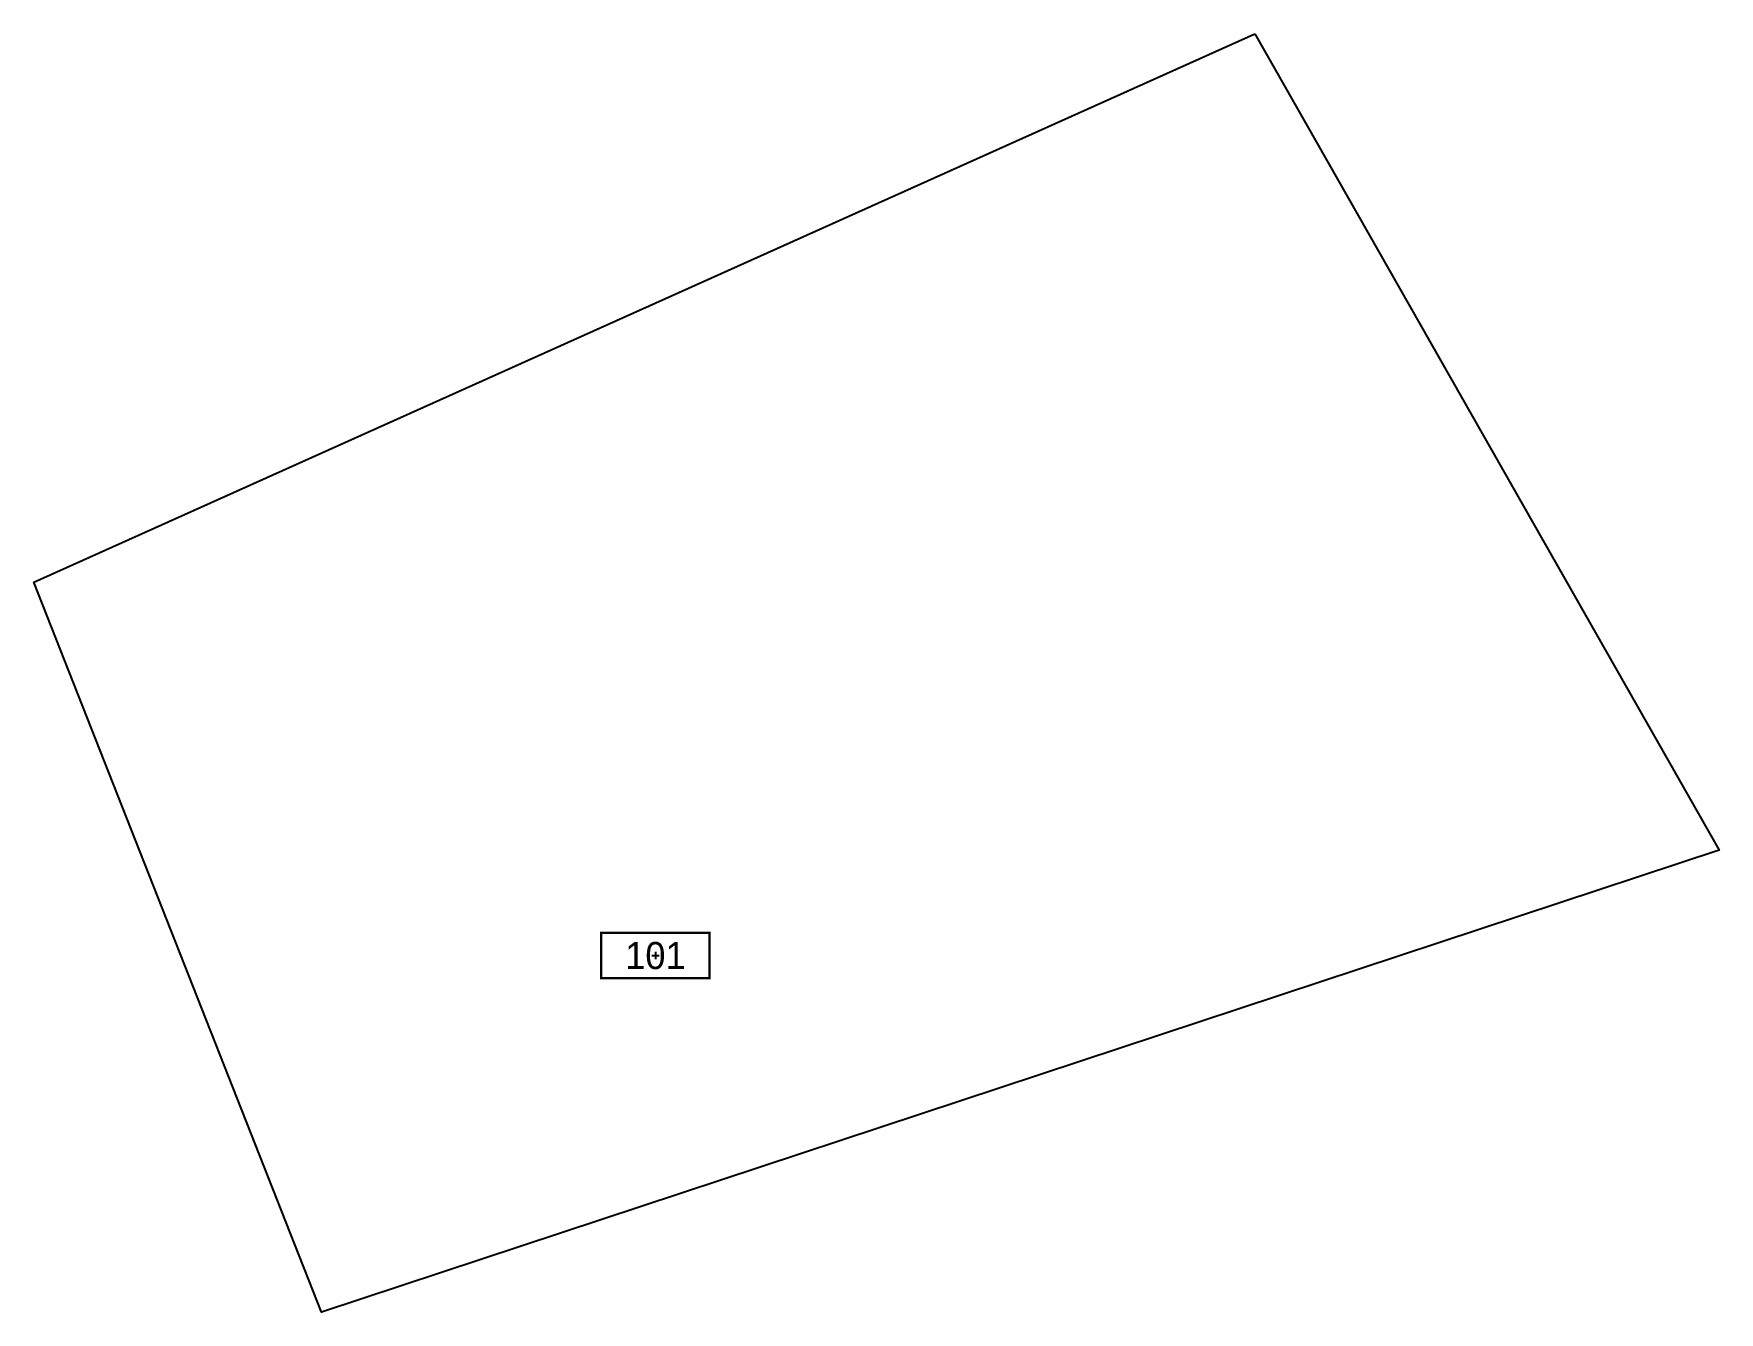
# Model space of a CAD drawing. Extents: x 186083.5 to 186130.2, y 655568.6 to 655604.1.
import ezdxf
from ezdxf.enums import TextEntityAlignment as Align

# ---------------------------------------------------------------- set-up
doc = ezdxf.new("R2010")
doc.units = 0
doc.layers.add('pcell', color=160, linetype='Continuous')
doc.layers.add('scellno', color=160, linetype='Continuous')
doc.styles.add('hebtxt', font='hebtxt.shx')

# ---------------------------------------------------------------- blocks, each defined once
blk = doc.blocks.new('Cellno')
at = {"color": 2}
for points in [[(-0.4, 0), (0.4, 0)], [(0, 0.4), (0, -0.4)]]:
    blk.add_lwpolyline(points, dxfattribs=at)
at = {"layer": 'scellno', "const_width": 0.25}
blk.add_lwpolyline([(6, 2.5), (-6, 2.5), (-6, -2.5), (6, -2.5)], close=True, dxfattribs=at)
at = {"layer": 'scellno', "style": 'hebtxt'}
blk.add_attdef('CELLNO', text='', height=3, dxfattribs=at).set_placement((0, 0), align=Align.MIDDLE)
at = {"layer": 'scellno', "style": 'hebtxt', "flags": 1}
for tag, p in [('CODE', (-0.29, -6)), ('AREA', (0.21, -8.97))]:
    blk.add_attdef(tag, text='', height=2.5, dxfattribs=at).set_placement(p, align=Align.CENTER)

msp = doc.modelspace()

# ---------------------------------------------------------------- linework, layer by layer
at = {"layer": 'pcell'}
msp.add_lwpolyline([(186117.32, 655604.054), (186130.19, 655581.43), (186091.466, 655568.632), (186083.489, 655588.863)], close=True, dxfattribs=at)

# ---------------------------------------------------------------- block references
at = {"layer": 'scellno', "xscale": 0.25, "yscale": 0.25, "zscale": 0.25}
msp.add_blockref('Cellno', (186100.714, 655578.516), dxfattribs=at).add_auto_attribs({'CELLNO': '101'})

doc.saveas('drawing.dxf')
